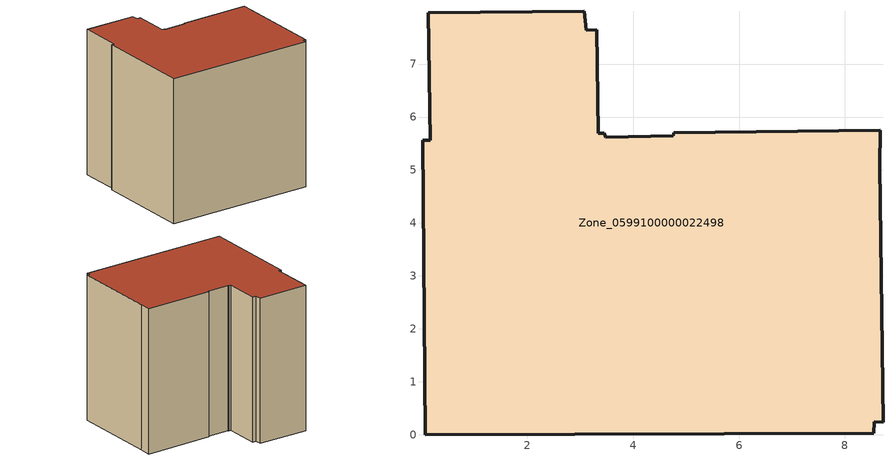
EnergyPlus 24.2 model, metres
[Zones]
Zone_0599100000022498
 floor ground (C_G): 8.67,5.75 8.65,5.08 8.72,0.24 8.55,0.25 8.55,0.03 0.07,0 0.02,5.56 0.17,5.56 0.14,7.97 3.08,8 3.12,7.64 3.31,7.64 3.34,5.69 3.46,5.69 3.48,5.62 4.76,5.64 4.77,5.71 z0
 wall outside (C_F): 4.76,5.64 3.48,5.62 3.46,5.69 3.34,5.69 3.31,7.64 3.12,7.64 3.08,8 0.14,7.97 0.17,5.56 0.02,5.56 0.07,0 8.55,0.03 8.55,0.25 8.72,0.24 8.65,5.08 8.67,5.75 4.77,5.71 4.76,5.64 z0:8.28
 roof outside (C_R): 8.65,5.08 8.67,5.75 4.77,5.71 4.76,5.64 3.48,5.62 3.46,5.69 3.34,5.69 3.31,7.64 3.12,7.64 3.08,8 0.14,7.97 0.17,5.56 0.02,5.56 0.07,0 8.55,0.03 8.55,0.25 8.72,0.24 z8.28
[BUILDING]
Pand.0599100000022498: North Axis=0; Terrain=City; Loads Convergence Tolerance Value=0.04; Temperature Convergence Tolerance Value=0.4; Solar Distribution=FullExterior; Maximum Number of Warmup Days=25; Minimum Number of Warmup Days=1
[Site:Location]
Rotterdam.The.Hague.AP_ZH_NLD Design_Conditions: Latitude=51.96; Longitude=4.45; Time Zone=1; Elevation=-4.5
[SITE:GROUNDTEMPERATURE:BUILDINGSURFACE]
18, 18, 18, 18, 18, 18, 18, 18, 18, 18, 18, 18
[MATERIAL] Thermal Absorptance=0.9; Solar Absorptance=0.7; Visible Absorptance=0.7
Name | Roughness | Thickness | Conductivity | Density | Specific Heat
G.TC.1975-1991 | MediumSmooth | 0.15 | 0.288461 | 540 | 1210
F.TC.1975-1991 | Rough | 0.3 | 0.230769 | 1920 | 840
R.TC.1975-1991 | MediumRough | 0.2 | 0.153846 | 1500 | 1000
[CONSTRUCTION]
C_G: G.TC.1975-1991
C_F: F.TC.1975-1991
C_R: R.TC.1975-1991
[ZONE]
Zone_0599100000022498: Type=1; Multiplier=1; Ceiling Height=Autocalculate; Volume=Autocalculate; Floor Area=autocalculate; Part of Total Floor Area=Yes
[ZONEINFILTRATION:DESIGNFLOWRATE]
Infil_Zone_0599100000022498: Zone or ZoneList or Space or SpaceList=Zone_0599100000022498; Schedule=AlwaysOn; Design Flow Rate Calculation Method=Flow/Area; Flow Rate per Floor Area=0.003; Constant Term Coefficient=1; Temperature Term Coefficient=0; Velocity Term Coefficient=0; Velocity Squared Term Coefficient=0
[HVACTEMPLATE:ZONE:IDEALLOADSAIRSYSTEM]
Zone_0599100000022498: Maximum Heating Supply Air Temperature=50; Minimum Cooling Supply Air Temperature=13; Maximum Heating Supply Air Humidity Ratio=0.0156; Minimum Cooling Supply Air Humidity Ratio=0.0077; Heating Limit=NoLimit; Cooling Limit=NoLimit; Dehumidification Control Type=ConstantSensibleHeatRatio; Cooling Sensible Heat Ratio=0.7; Dehumidification Setpoint=60; Humidification Control Type=None; Humidification Setpoint=30; Outdoor Air Method=None; Outdoor Air Flow Rate per Person=0.00944; Outdoor Air Flow Rate per Zone Floor Area=0; Outdoor Air Flow Rate per Zone=0; Demand Controlled Ventilation Type=None; Outdoor Air Economizer Type=NoEconomizer; Heat Recovery Type=None; Sensible Heat Recovery Effectiveness=0.7; Latent Heat Recovery Effectiveness=0.65
[ZONECONTROL:THERMOSTAT]
ThermostatControl_Zone_0599100000022498: Zone or ZoneList=Zone_0599100000022498; Control Type Schedule=DualSetpointControlType; Control 1=Thermostat_Zone_0599100000022498; Temperature Difference Between Cutout And Setpoint=0
[THERMOSTATSETPOINT:DUALSETPOINT]
Thermostat_Zone_0599100000022498: Heating Setpoint Temperature Schedule=HeatingSetpoint_Zone_0599100000022498; Cooling Setpoint Temperature Schedule=CoolingSetpoint_Zone_0599100000022498
[SCHEDULE:COMPACT]
HeatingSetpoint_Zone_0599100000022498: Through: 12/31, For: AllDays, Until: 24:00, 21
CoolingSetpoint_Zone_0599100000022498: Through: 12/31, For: AllDays, Until: 24:00, 24
DualSetpointControlType: Through: 12/31, For: AllDays, Until: 24:00, 4
AlwaysOn: Through: 12/31, For: AllDays, Until: 24:00, 1
